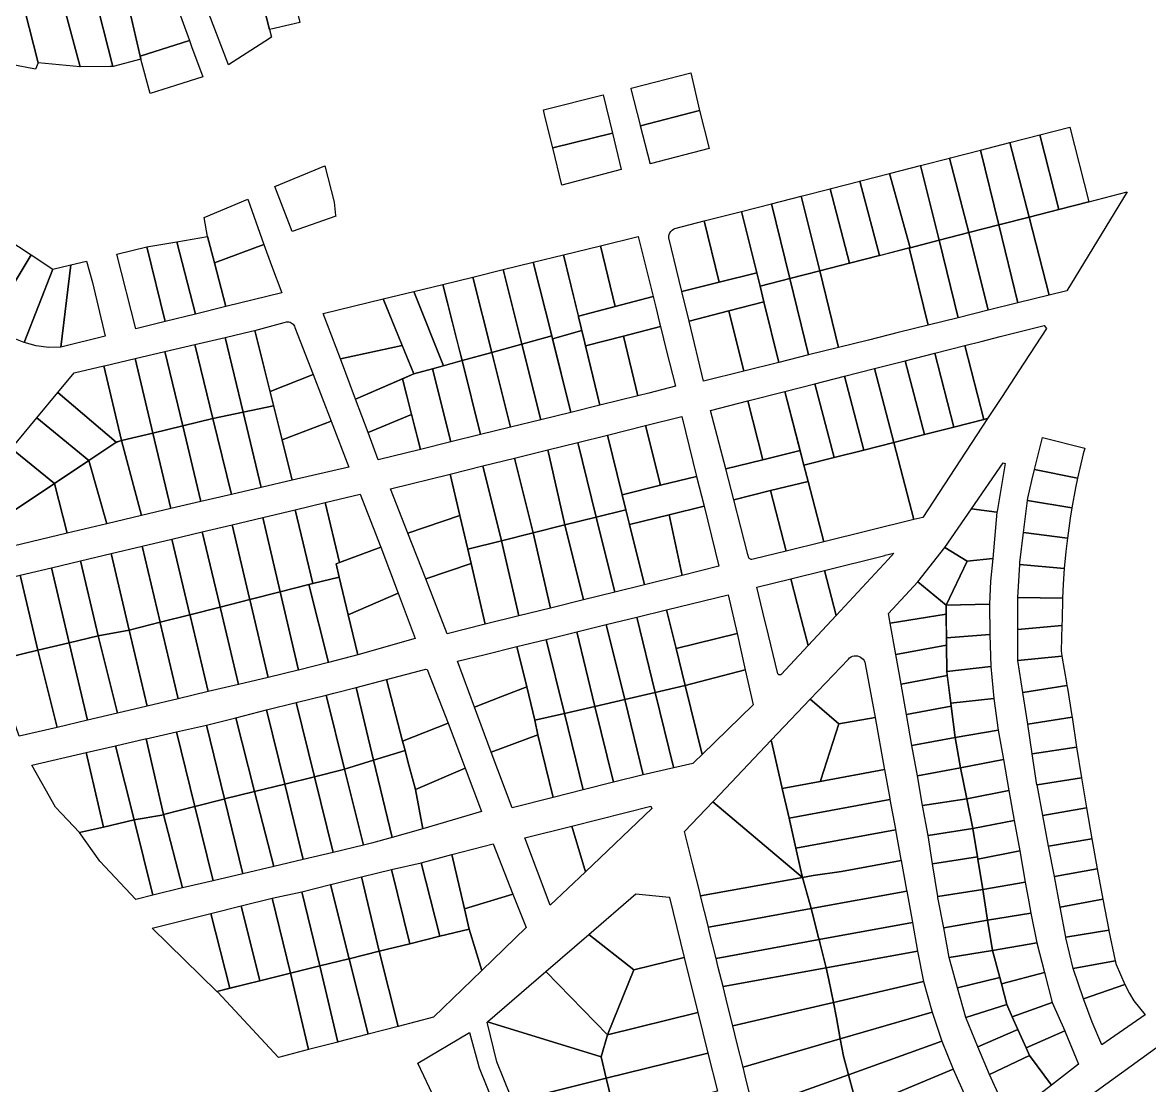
# Model space of a CAD drawing. Header units: millimetres. Extents: x 522658 to 553925, y 7796479 to 7820139.
# Drawn here: x 543604.8 to 544043.5, y 7802383.5 to 7802797.6 of the extents above; entities that cross this region are included whole.
import ezdxf

# ---------------------------------------------------------------- set-up
doc = ezdxf.new("R2010")
doc.units = ezdxf.units.MM
doc.layers.add('ZONA RESIDENCIAL 2 (ZR_2)', color=2, linetype='Continuous')

msp = doc.modelspace()

# ---------------------------------------------------------------- linework, layer by layer
at = {"layer": 'ZONA RESIDENCIAL 2 (ZR_2)'}
for points in [[(543712.73, 7802797.69), (543703.3, 7802795.47), (543702.74, 7802795.34), (543702.16, 7802795.21), (543700.99, 7802794.93), (543697.33, 7802809.23), (543693.42, 7802824.52), (543694.52, 7802824.8), (543705.34, 7802827.51), (543712.73, 7802797.69)], [(543669.81, 7802790.55), (543650.57, 7802784.46), (543644.16, 7802812.14), (543660.31, 7802816.66), (543669.81, 7802790.55)], [(543650.84, 7802783.29), (543640.01, 7802780.54), (543639.91, 7802780.54), (543632.52, 7802809.74), (543632.59, 7802809.76), (543644.16, 7802812.14), (543650.84, 7802783.29)], [(543638.92, 7802780.52), (543627.23, 7802780.3), (543620.17, 7802806.57), (543632.52, 7802809.74), (543639.91, 7802780.54), (543638.92, 7802780.52)], [(543700.99, 7802794.93), (543701.76, 7802791.9), (543699.15, 7802790.23), (543685, 7802781.16), (543677.25, 7802801.12), (543697.33, 7802809.23), (543700.99, 7802794.93)], [(543609.87, 7802779.5), (543600.32, 7802781.23), (543585.66, 7802785.65), (543582.09, 7802796.96), (543594.75, 7802800.03), (543605.51, 7802802.8), (543610.85, 7802781.92), (543609.87, 7802779.5)], [(543627.23, 7802780.3), (543610.85, 7802781.92), (543605.51, 7802802.8), (543619.88, 7802806.49), (543620.17, 7802806.57), (543627.23, 7802780.3)], [(543674.94, 7802776.45), (543664.38, 7802773.1), (543654.46, 7802769.96), (543650.84, 7802783.29), (543650.57, 7802784.46), (543669.81, 7802790.55), (543670.62, 7802788.32), (543674.94, 7802776.45)], [(543841.71, 7802772.1), (543864.93, 7802778.06), (543868.34, 7802763.32), (543845.43, 7802757.34), (543845.36, 7802757.62), (543841.8, 7802771.76), (543841.71, 7802772.1)], [(543807.55, 7802763.62), (543830.87, 7802769.39), (543834.45, 7802754.55), (543811.19, 7802748.8), (543808.15, 7802761.18), (543807.55, 7802763.62)], [(543872.15, 7802748.58), (543849.16, 7802742.56), (543849.1, 7802742.78), (543845.43, 7802757.34), (543868.34, 7802763.32), (543872.15, 7802748.58)], [(543837.87, 7802740.36), (543814.77, 7802734.2), (543811.19, 7802748.8), (543834.45, 7802754.55), (543837.87, 7802740.36)], [(544019.92, 7802727.76), (544008.3, 7802724.78), (544000.86, 7802753.81), (544012.49, 7802756.79), (544019.92, 7802727.76)], [(543984.87, 7802718.76), (543977.71, 7802747.88), (543989.24, 7802750.83), (543996.68, 7802721.79), (543984.87, 7802718.76)], [(544008.3, 7802724.78), (543996.68, 7802721.79), (543989.24, 7802750.83), (544000.86, 7802753.81), (544008.3, 7802724.78)], [(543973.25, 7802715.77), (543965.69, 7802744.8), (543966.09, 7802744.9), (543977.71, 7802747.88), (543984.87, 7802718.76), (543973.25, 7802715.77)], [(543726.73, 7802722.18), (543709.75, 7802716.15), (543703.04, 7802733.68), (543722.45, 7802741.75), (543726.13, 7802727.62), (543726.66, 7802722.46), (543726.73, 7802722.18)], [(543950.44, 7802709.9), (543942.36, 7802738.82), (543942.84, 7802738.94), (543954.46, 7802741.92), (543961.63, 7802712.78), (543950.44, 7802709.9)], [(543973.25, 7802715.77), (543961.63, 7802712.78), (543954.46, 7802741.92), (543965.69, 7802744.8), (543973.25, 7802715.77)], [(543938.39, 7802706.81), (543930.84, 7802735.87), (543931.22, 7802735.97), (543942.36, 7802738.82), (543950.44, 7802709.9), (543950.01, 7802709.79), (543938.78, 7802706.91), (543938.39, 7802706.81)], [(543926.77, 7802703.82), (543915.15, 7802700.83), (543907.97, 7802730.02), (543919.17, 7802732.88), (543926.77, 7802703.82)], [(543938.39, 7802706.81), (543926.77, 7802703.82), (543919.17, 7802732.88), (543919.6, 7802732.99), (543930.84, 7802735.87), (543938.39, 7802706.81)], [(543698.78, 7802711.14), (543679.5, 7802704.01), (543676.85, 7802714.28), (543675.48, 7802721.69), (543692.52, 7802728.82), (543698.78, 7802711.14)], [(543915.15, 7802700.83), (543903.53, 7802697.84), (543896.35, 7802727.04), (543907.97, 7802730.02), (543915.15, 7802700.83)], [(544011.38, 7802693.15), (544004.45, 7802691.43), (543996.68, 7802721.79), (544008.3, 7802724.78), (544019.92, 7802727.76), (544034.89, 7802731.61), (544011.38, 7802693.15)], [(543890.63, 7802700.06), (543876, 7802696.46), (543870.19, 7802720.34), (543884.73, 7802724.06), (543890.63, 7802700.06)], [(543903.53, 7802697.84), (543891.91, 7802694.85), (543890.63, 7802700.06), (543884.73, 7802724.06), (543896.35, 7802727.04), (543903.53, 7802697.84)], [(543856.35, 7802713.77), (543856.42, 7802714.42), (543856.59, 7802715.05), (543856.86, 7802715.65), (543857.22, 7802716.19), (543857.66, 7802716.68), (543858.17, 7802717.09), (543858.74, 7802717.41), (543870.19, 7802720.34), (543876, 7802696.46), (543861.43, 7802692.88), (543856.35, 7802713.77)], [(543992.33, 7802688.42), (543984.87, 7802718.76), (543996.68, 7802721.79), (544004.45, 7802691.43), (543992.33, 7802688.42)], [(543980.69, 7802685.52), (543969.05, 7802682.62), (543961.63, 7802712.78), (543973.25, 7802715.77), (543980.69, 7802685.52)], [(543992.33, 7802688.42), (543980.69, 7802685.52), (543973.25, 7802715.77), (543984.87, 7802718.76), (543992.33, 7802688.42)], [(543581.48, 7802687.12), (543598.21, 7802713.6), (543608.09, 7802707.1), (543592.1, 7802680.48), (543581.48, 7802687.12)], [(543648.83, 7802678.33), (543641.43, 7802707.43), (543653.12, 7802710.23), (543660.29, 7802681.14), (543648.83, 7802678.33)], [(543660.29, 7802681.14), (543653.12, 7802710.23), (543664.8, 7802712.22), (543672.07, 7802684.03), (543660.29, 7802681.14)], [(543672.07, 7802684.03), (543664.8, 7802712.22), (543676.85, 7802714.28), (543679.5, 7802704.01), (543683.91, 7802686.93), (543672.07, 7802684.03)], [(543679.5, 7802704.01), (543698.78, 7802711.14), (543701.69, 7802702.93), (543705.68, 7802692.26), (543683.91, 7802686.93), (543679.5, 7802704.01)], [(543835.57, 7802686.99), (543821.2, 7802683.23), (543815.45, 7802707.11), (543829.76, 7802710.61), (543835.57, 7802686.99)], [(543835.57, 7802686.99), (543829.76, 7802710.61), (543844.47, 7802714.2), (543850.27, 7802690.84), (543835.57, 7802686.99)], [(543969.05, 7802682.62), (543957.41, 7802679.72), (543950.01, 7802709.79), (543950.44, 7802709.9), (543961.63, 7802712.78), (543969.05, 7802682.62)], [(543616.6, 7802701.5), (543605.45, 7802672.92), (543601.52, 7802674.59), (543592.1, 7802680.48), (543608.09, 7802707.1), (543616.6, 7802701.5)], [(543822.54, 7802677.66), (543811.1, 7802674.44), (543810.82, 7802675.54), (543803.63, 7802704.22), (543815.45, 7802707.11), (543822.29, 7802678.7), (543822.54, 7802677.66)], [(543934.12, 7802673.93), (543922.48, 7802671.04), (543915.15, 7802700.83), (543926.77, 7802703.82), (543938.39, 7802706.81), (543950.01, 7802709.79), (543957.41, 7802679.72), (543945.76, 7802676.83), (543934.12, 7802673.93)], [(543605.45, 7802672.92), (543616.6, 7802701.5), (543623.63, 7802703.18), (543619.62, 7802671.18), (543614.83, 7802671.08), (543610.07, 7802671.66), (543605.45, 7802672.92)], [(543636.9, 7802675.41), (543619.62, 7802671.18), (543623.63, 7802703.18), (543629.66, 7802704.62), (543631.96, 7802696.32), (543636.9, 7802675.41)], [(543799.19, 7802672.34), (543787.47, 7802669.11), (543780.11, 7802698.47), (543791.91, 7802701.35), (543799.19, 7802672.34)], [(543799.19, 7802672.34), (543791.91, 7802701.35), (543803.63, 7802704.22), (543810.82, 7802675.54), (543799.19, 7802672.34)], [(543775.89, 7802665.92), (543768.45, 7802695.62), (543780.11, 7802698.47), (543787.47, 7802669.11), (543775.89, 7802665.92)], [(543861.43, 7802692.88), (543876, 7802696.46), (543890.63, 7802700.06), (543891.91, 7802694.85), (543893.41, 7802688.75), (543879.79, 7802685.25), (543864.27, 7802681.25), (543861.43, 7802692.88)], [(543903.53, 7802697.84), (543910.83, 7802668.14), (543899.19, 7802665.24), (543893.41, 7802688.75), (543891.91, 7802694.85), (543903.53, 7802697.84)], [(543922.48, 7802671.04), (543910.83, 7802668.14), (543903.53, 7802697.84), (543915.15, 7802700.83), (543922.48, 7802671.04)], [(543768.62, 7802663.92), (543764.38, 7802662.75), (543757.15, 7802660.75), (543745.24, 7802689.94), (543757.16, 7802692.86), (543768.62, 7802663.92)], [(543768.62, 7802663.92), (543757.16, 7802692.86), (543768.45, 7802695.62), (543774.55, 7802671.26), (543775.89, 7802665.92), (543768.62, 7802663.92)], [(543752.64, 7802671.81), (543728.52, 7802666.55), (543721.86, 7802684.23), (543745.24, 7802689.94), (543752.64, 7802671.81)], [(543822.29, 7802678.7), (543821.29, 7802682.85), (543821.2, 7802683.23), (543850.27, 7802690.84), (543851.3, 7802686.69), (543852.82, 7802680.57), (543853.14, 7802679.26), (543838.79, 7802675.5), (543823.99, 7802671.63), (543823.71, 7802672.8), (543822.29, 7802678.7)], [(543899.19, 7802665.24), (543885.55, 7802661.85), (543879.79, 7802685.25), (543893.41, 7802688.75), (543899.19, 7802665.24)], [(543885.55, 7802661.85), (543869.92, 7802657.96), (543864.27, 7802681.25), (543879.79, 7802685.25), (543885.55, 7802661.85)], [(543717.92, 7802660.49), (543701.13, 7802653.87), (543695.2, 7802677.66), (543706.62, 7802680.76), (543707.58, 7802681.02), (543708.05, 7802681.03), (543708.52, 7802680.97), (543708.98, 7802680.84), (543709.41, 7802680.64), (543709.8, 7802680.38), (543710.15, 7802680.06), (543710.44, 7802679.69), (543710.68, 7802679.28), (543710.85, 7802678.83), (543717.92, 7802660.49)], [(543980.51, 7802643.36), (543979.09, 7802643), (543971.64, 7802671.77), (543978.06, 7802673.41), (543985.48, 7802675.3), (544002.49, 7802679.64), (544003.46, 7802678.38), (543992.65, 7802661.89), (543986.16, 7802651.98), (543980.51, 7802643.36)], [(543702.53, 7802648.26), (543690.62, 7802645.82), (543683.63, 7802674.9), (543693.95, 7802677.32), (543695.2, 7802677.66), (543702.53, 7802648.26)], [(543806.57, 7802642.88), (543799.19, 7802672.34), (543810.82, 7802675.54), (543818.29, 7802645.76), (543806.57, 7802642.88)], [(543811.1, 7802674.44), (543822.54, 7802677.66), (543829.54, 7802648.53), (543818.29, 7802645.76), (543811.1, 7802674.44)], [(543844.37, 7802652.18), (543829.54, 7802648.53), (543823.99, 7802671.63), (543838.79, 7802675.5), (543844.37, 7802652.18)], [(543844.37, 7802652.18), (543838.79, 7802675.5), (543853.14, 7802679.26), (543855.55, 7802669.56), (543859.03, 7802655.94), (543848.63, 7802653.23), (543844.37, 7802652.18)], [(543678.88, 7802643.38), (543667.14, 7802640.46), (543660.2, 7802669.42), (543671.86, 7802672.15), (543678.88, 7802643.38)], [(543690.62, 7802645.82), (543678.88, 7802643.38), (543671.86, 7802672.15), (543683.63, 7802674.9), (543690.62, 7802645.82)], [(543728.52, 7802666.55), (543752.64, 7802671.81), (543757.15, 7802660.75), (543734.42, 7802650.88), (543728.52, 7802666.55)], [(543806.57, 7802642.88), (543794.77, 7802639.98), (543787.47, 7802669.11), (543799.19, 7802672.34), (543806.57, 7802642.88)], [(543979.09, 7802643), (543967.41, 7802640.02), (543959.96, 7802668.79), (543971.64, 7802671.77), (543979.09, 7802643)], [(543655.51, 7802637.7), (543643.28, 7802634.8), (543636.41, 7802663.85), (543636.7, 7802663.92), (543648.6, 7802666.71), (543655.51, 7802637.7)], [(543655.51, 7802637.7), (543648.6, 7802666.71), (543660.2, 7802669.42), (543667.14, 7802640.46), (543655.51, 7802637.7)], [(543794.77, 7802639.98), (543783.11, 7802637.11), (543775.89, 7802665.92), (543787.47, 7802669.11), (543794.77, 7802639.98)], [(543967.41, 7802640.02), (543955.9, 7802637.09), (543948.45, 7802665.86), (543959.96, 7802668.79), (543967.41, 7802640.02)], [(543643.28, 7802634.8), (543641.18, 7802634.1), (543618.52, 7802653.46), (543624.89, 7802661.15), (543636.41, 7802663.85), (543643.28, 7802634.8)], [(543771.52, 7802634.26), (543759.66, 7802631.34), (543752.77, 7802658.85), (543757.14, 7802660.75), (543764.38, 7802662.75), (543771.52, 7802634.26)], [(543764.38, 7802662.75), (543775.89, 7802665.92), (543783.11, 7802637.11), (543771.52, 7802634.26), (543764.38, 7802662.75)], [(543932.3, 7802631.08), (543924.85, 7802659.85), (543936.52, 7802662.82), (543943.97, 7802634.05), (543932.3, 7802631.08)], [(543955.9, 7802637.09), (543943.97, 7802634.05), (543936.52, 7802662.82), (543948.45, 7802665.86), (543955.9, 7802637.09)], [(543701.13, 7802653.87), (543717.92, 7802660.49), (543724.94, 7802642.28), (543705.83, 7802635.01), (543701.13, 7802653.87)], [(543756.26, 7802644.92), (543739.31, 7802637.9), (543734.42, 7802650.88), (543752.77, 7802658.85), (543756.26, 7802644.92)], [(543932.3, 7802631.08), (543920.74, 7802628.13), (543913.29, 7802656.9), (543924.85, 7802659.85), (543932.3, 7802631.08)], [(543641.18, 7802634.1), (543641.1, 7802634.07), (543630.58, 7802627.02), (543610.33, 7802643.58), (543618.52, 7802653.46), (543641.18, 7802634.1)], [(543893.05, 7802627.28), (543887.11, 7802650.23), (543901.55, 7802653.91), (543907.52, 7802630.86), (543893.05, 7802627.28)], [(543920.74, 7802628.13), (543909, 7802625.14), (543901.55, 7802653.91), (543913.29, 7802656.9), (543920.74, 7802628.13)], [(543893.05, 7802627.28), (543878.56, 7802623.7), (543872.65, 7802646.54), (543887.11, 7802650.23), (543893.05, 7802627.28)], [(543678.88, 7802643.38), (543690.62, 7802645.82), (543697.67, 7802616.5), (543686.1, 7802613.82), (543678.88, 7802643.38)], [(543690.62, 7802645.82), (543702.53, 7802648.26), (543709.75, 7802619.29), (543697.67, 7802616.5), (543690.62, 7802645.82)], [(543739.31, 7802637.9), (543756.26, 7802644.92), (543759.66, 7802631.34), (543743.3, 7802627.31), (543739.31, 7802637.9)], [(543630.58, 7802627.02), (543617.17, 7802618.03), (543600.46, 7802631.66), (543610.33, 7802643.58), (543630.58, 7802627.02)], [(543662.51, 7802608.28), (543655.51, 7802637.7), (543667.14, 7802640.46), (543674.19, 7802611.07), (543662.51, 7802608.28)], [(543667.14, 7802640.46), (543678.88, 7802643.38), (543686.1, 7802613.82), (543674.19, 7802611.07), (543667.14, 7802640.46)], [(543705.83, 7802635.01), (543724.94, 7802642.28), (543731.83, 7802624.39), (543709.75, 7802619.29), (543705.83, 7802635.01)], [(543853.14, 7802617.33), (543838.28, 7802613.64), (543832.5, 7802636.93), (543847.36, 7802640.62), (543853.14, 7802617.33)], [(543853.14, 7802617.33), (543847.36, 7802640.62), (543861.48, 7802644.12), (543867.24, 7802620.83), (543853.14, 7802617.33)], [(543943.97, 7802634.05), (543955.9, 7802637.09), (543967.41, 7802640.02), (543979.09, 7802643), (543980.51, 7802643.36), (543955.27, 7802604.85), (543951.76, 7802603.98), (543943.97, 7802634.05)], [(543662.51, 7802608.28), (543651.15, 7802605.57), (543643.28, 7802634.8), (543655.51, 7802637.7), (543662.51, 7802608.28)], [(543828.15, 7802604.91), (543820.92, 7802634.06), (543832.5, 7802636.93), (543838.28, 7802613.64), (543839.73, 7802607.78), (543828.15, 7802604.91)], [(544018.37, 7802631.76), (544017.79, 7802629.54), (544015.57, 7802620.14), (543998.77, 7802623.47), (544001.95, 7802635.92), (544018.37, 7802631.76)], [(543617.17, 7802618.03), (543598.46, 7802605.49), (543586.71, 7802615.07), (543600.46, 7802631.66), (543617.17, 7802618.03)], [(543651.15, 7802605.57), (543637.64, 7802602.35), (543630.58, 7802627.02), (543641.1, 7802634.07), (543643.28, 7802634.8), (543651.15, 7802605.57)], [(543815.97, 7802601.89), (543803.58, 7802598.81), (543796.35, 7802627.96), (543809.25, 7802631.16), (543815.97, 7802601.89)], [(543815.97, 7802601.89), (543809.25, 7802631.16), (543820.92, 7802634.06), (543828.15, 7802604.91), (543815.97, 7802601.89)], [(543909, 7802625.14), (543920.74, 7802628.13), (543932.3, 7802631.08), (543943.97, 7802634.05), (543951.76, 7802603.98), (543916.72, 7802595.32), (543910.62, 7802618.88), (543909, 7802625.14)], [(543637.64, 7802602.35), (543622.19, 7802598.67), (543617.17, 7802618.03), (543630.58, 7802627.02), (543637.64, 7802602.35)], [(543803.58, 7802598.81), (543791.23, 7802595.74), (543784, 7802624.89), (543796.35, 7802627.96), (543803.58, 7802598.81)], [(543910.62, 7802618.88), (543896.02, 7802615.27), (543881.66, 7802611.72), (543878.56, 7802623.7), (543893.05, 7802627.28), (543907.52, 7802630.86), (543909, 7802625.14), (543910.62, 7802618.88)], [(543791.23, 7802595.74), (543778.2, 7802592.51), (543775.08, 7802605.64), (543771.25, 7802621.73), (543784, 7802624.89), (543791.23, 7802595.74)], [(543984.17, 7802606.9), (543974.31, 7802608.19), (543986.65, 7802626.03), (543987.36, 7802625.83), (543984.19, 7802607.08), (543984.17, 7802606.9)], [(544015.57, 7802620.14), (544014.77, 7802616.29), (544013.32, 7802608.51), (543996.05, 7802611.47), (543996.15, 7802612.34), (543997.75, 7802619.25), (543998.77, 7802623.47), (544015.57, 7802620.14)], [(543622.19, 7802598.67), (543601.12, 7802593.64), (543598.46, 7802605.49), (543617.17, 7802618.03), (543622.19, 7802598.67)], [(543775.08, 7802605.64), (543754.74, 7802598.73), (543747.98, 7802615.96), (543771.25, 7802621.73), (543775.08, 7802605.64)], [(543870.11, 7802609.21), (543856.49, 7802605.83), (543841.16, 7802602.02), (543839.73, 7802607.78), (543838.28, 7802613.64), (543853.14, 7802617.33), (543867.24, 7802620.83), (543870.11, 7802609.21)], [(543902.12, 7802591.71), (543896.02, 7802615.27), (543910.62, 7802618.88), (543916.72, 7802595.32), (543902.12, 7802591.71)], [(543722.63, 7802610.62), (543736.22, 7802613.84), (543744.23, 7802593.18), (543728.17, 7802587.25), (543722.63, 7802610.62)], [(543902.12, 7802591.71), (543889.83, 7802588.67), (543888.76, 7802588.4), (543888.47, 7802588.45), (543888.2, 7802588.55), (543887.95, 7802588.69), (543887.72, 7802588.87), (543887.53, 7802589.09), (543887.2, 7802590.34), (543881.66, 7802611.72), (543896.02, 7802615.27), (543902.12, 7802591.71)], [(543728.17, 7802587.25), (543726.86, 7802586.76), (543728.11, 7802581.5), (543717.8, 7802579.06), (543710.98, 7802607.84), (543722.63, 7802610.62), (543728.17, 7802587.25)], [(543861.57, 7802582.22), (543856.49, 7802605.83), (543870.11, 7802609.21), (543875.9, 7802585.78), (543861.57, 7802582.22)], [(544013.32, 7802608.51), (544012.68, 7802604.53), (544011.59, 7802596.79), (543994.55, 7802599.01), (543996.05, 7802611.47), (544013.32, 7802608.51)], [(543705.1, 7802575.87), (543693.27, 7802572.87), (543693.18, 7802573.23), (543686.37, 7802601.97), (543698.29, 7802604.81), (543705.1, 7802575.87)], [(543705.1, 7802575.87), (543698.29, 7802604.81), (543710.98, 7802607.84), (543717.8, 7802579.06), (543716.19, 7802578.68), (543705.1, 7802575.87)], [(543779.49, 7802586.88), (543761.75, 7802580.86), (543754.74, 7802598.73), (543775.08, 7802605.64), (543778.2, 7802592.51), (543779.49, 7802586.88)], [(543823.21, 7802572.71), (543815.97, 7802601.89), (543828.15, 7802604.91), (543835.39, 7802575.73), (543823.21, 7802572.71)], [(543846.97, 7802578.6), (543835.39, 7802575.73), (543828.15, 7802604.91), (543839.73, 7802607.78), (543841.16, 7802602.02), (543846.97, 7802578.6)], [(543861.57, 7802582.22), (543846.97, 7802578.6), (543841.16, 7802602.02), (543856.49, 7802605.83), (543861.57, 7802582.22)], [(543984.17, 7802606.9), (543982.56, 7802588.88), (543972.58, 7802587.77), (543963.91, 7802593.17), (543974.31, 7802608.19), (543984.17, 7802606.9)], [(543693.27, 7802572.87), (543681.66, 7802569.92), (543681.53, 7802570.47), (543674.72, 7802599.19), (543686.37, 7802601.97), (543693.18, 7802573.23), (543693.27, 7802572.87)], [(543823.21, 7802572.71), (543810.32, 7802569.51), (543803.58, 7802598.81), (543815.97, 7802601.89), (543823.21, 7802572.71)], [(543669.89, 7802566.94), (543658.3, 7802564), (543651.29, 7802593.6), (543662.91, 7802596.37), (543669.89, 7802566.94)], [(543681.66, 7802569.92), (543669.89, 7802566.94), (543662.91, 7802596.37), (543674.72, 7802599.19), (543681.53, 7802570.47), (543681.66, 7802569.92)], [(543810.32, 7802569.51), (543797.97, 7802566.45), (543791.23, 7802595.74), (543803.58, 7802598.81), (543810.32, 7802569.51)], [(544011.59, 7802596.79), (544010.99, 7802591.51), (544010.39, 7802584.98), (543993.09, 7802586.52), (543993.14, 7802587.28), (543994.55, 7802599.01), (544011.59, 7802596.79)], [(543658.3, 7802564), (543646.32, 7802560.96), (543639.28, 7802590.73), (543651.29, 7802593.6), (543658.3, 7802564)], [(543728.11, 7802581.5), (543726.86, 7802586.76), (543728.17, 7802587.25), (543744.23, 7802593.18), (543751.01, 7802575.29), (543731.57, 7802566.9), (543728.11, 7802581.5)], [(543797.97, 7802566.45), (543784.94, 7802563.22), (543779.49, 7802586.88), (543778.2, 7802592.51), (543791.23, 7802595.74), (543797.97, 7802566.45)], [(543964.33, 7802570.63), (543953.37, 7802579.69), (543963.91, 7802593.17), (543972.58, 7802587.77), (543964.33, 7802570.63)], [(543634.21, 7802558.64), (543622.97, 7802555.97), (543616.05, 7802585.19), (543627.29, 7802587.87), (543634.21, 7802558.64)], [(543634.21, 7802558.64), (543627.29, 7802587.87), (543639.28, 7802590.73), (543646.31, 7802560.96), (543634.27, 7802558.65), (543634.21, 7802558.64)], [(543921.54, 7802566.68), (543917.05, 7802584.21), (543940.51, 7802590.05), (543940.67, 7802590.09), (543944.06, 7802590.93), (543941.79, 7802588.49), (543921.54, 7802566.68)], [(543981.3, 7802571.09), (543964.33, 7802570.63), (543972.58, 7802587.77), (543982.56, 7802588.88), (543981.71, 7802580), (543981.3, 7802571.09)], [(543610.74, 7802553.07), (543603.83, 7802582.27), (543616.05, 7802585.19), (543622.97, 7802555.97), (543610.74, 7802553.07)], [(543761.75, 7802580.86), (543779.49, 7802586.88), (543784.94, 7802563.22), (543770.11, 7802559.54), (543761.75, 7802580.86)], [(543921.54, 7802566.68), (543910.61, 7802554.91), (543908.72, 7802562.28), (543906.43, 7802571.23), (543903.94, 7802580.94), (543917.05, 7802584.21), (543921.54, 7802566.68)], [(544010.39, 7802584.98), (544009.95, 7802578.88), (544009.68, 7802573.33), (543992.31, 7802573.68), (543993.09, 7802586.52), (544010.39, 7802584.98)], [(543599.04, 7802550.3), (543592.14, 7802579.48), (543603.83, 7802582.27), (543610.74, 7802553.07), (543599.04, 7802550.3)], [(543712.28, 7802545.33), (543705.1, 7802575.87), (543716.19, 7802578.68), (543723.85, 7802548.3), (543712.28, 7802545.33)], [(543735.27, 7802551.31), (543723.85, 7802548.3), (543716.19, 7802578.68), (543717.8, 7802579.06), (543728.11, 7802581.5), (543731.57, 7802566.9), (543735.27, 7802551.31)], [(543895.22, 7802558.92), (543893.06, 7802567.91), (543890.71, 7802577.65), (543903.94, 7802580.94), (543906.43, 7802571.23), (543908.72, 7802562.28), (543910.61, 7802554.91), (543900.12, 7802543.61), (543899.98, 7802543.53), (543899.83, 7802543.48), (543899.67, 7802543.45), (543899.51, 7802543.45), (543899.35, 7802543.48), (543899.2, 7802543.53), (543899.07, 7802543.61), (543898.94, 7802543.72), (543898.84, 7802543.84), (543895.22, 7802558.92)], [(543964.33, 7802570.63), (543964.36, 7802567.18), (543942.58, 7802563.59), (543941.9, 7802567.39), (543953.37, 7802579.69), (543964.33, 7802570.63)], [(543712.28, 7802545.33), (543712.13, 7802545.29), (543700.46, 7802542.53), (543693.27, 7802572.87), (543705.1, 7802575.87), (543712.28, 7802545.33)], [(543757.67, 7802557.7), (543735.27, 7802551.31), (543731.57, 7802566.9), (543751.01, 7802575.29), (543757.67, 7802557.7)], [(543882.96, 7802559.59), (543859.23, 7802553.77), (543855.54, 7802568.82), (543879.54, 7802574.71), (543882.96, 7802559.59)], [(543669.89, 7802566.94), (543681.66, 7802569.92), (543681.79, 7802569.37), (543688.81, 7802539.77), (543676.99, 7802536.97), (543669.98, 7802566.57), (543669.89, 7802566.94)], [(543681.66, 7802569.92), (543693.27, 7802572.87), (543700.46, 7802542.53), (543688.81, 7802539.77), (543681.79, 7802569.37), (543681.66, 7802569.92)], [(543981.44, 7802559.28), (543964.46, 7802557.86), (543964.36, 7802567.18), (543964.33, 7802570.63), (543981.3, 7802571.09), (543981.44, 7802559.28)], [(544009.68, 7802573.33), (544009.68, 7802573.21), (544009.54, 7802565.08), (544009.43, 7802562.69), (543992.33, 7802561.15), (543992.3, 7802573.56), (543992.31, 7802573.68), (544009.68, 7802573.33)], [(543658.3, 7802564), (543669.89, 7802566.94), (543669.98, 7802566.57), (543676.99, 7802536.97), (543665.35, 7802534.21), (543658.34, 7802563.81), (543658.3, 7802564)], [(543851.14, 7802536.6), (543839.23, 7802533.85), (543832.06, 7802563.06), (543843.93, 7802565.97), (543851.14, 7802536.6)], [(543862.78, 7802539.3), (543851.14, 7802536.6), (543843.93, 7802565.97), (543855.54, 7802568.82), (543859.23, 7802553.77), (543862.78, 7802539.3)], [(543964.49, 7802555.02), (543944.76, 7802551.39), (543942.58, 7802563.59), (543964.36, 7802567.18), (543964.49, 7802555.02)], [(543653.34, 7802531.36), (543641.71, 7802528.61), (543634.21, 7802558.64), (543634.27, 7802558.65), (543646.32, 7802560.96), (543653.34, 7802531.36)], [(543646.32, 7802560.96), (543658.3, 7802564), (543658.34, 7802563.81), (543665.35, 7802534.21), (543653.34, 7802531.36), (543646.32, 7802560.96)], [(543839.23, 7802533.85), (543827.66, 7802531.17), (543820.53, 7802560.23), (543832.06, 7802563.06), (543839.23, 7802533.85)], [(544009.43, 7802562.69), (544009.13, 7802552.8), (544009.48, 7802550.78), (543992.36, 7802549.06), (543992.33, 7802561.15), (544009.43, 7802562.69)], [(543634.21, 7802558.64), (543641.71, 7802528.61), (543630.1, 7802525.86), (543622.97, 7802555.97), (543634.21, 7802558.64)], [(543815.73, 7802528.47), (543804.27, 7802525.87), (543801.08, 7802538.87), (543797.24, 7802554.52), (543808.64, 7802557.32), (543815.73, 7802528.47)], [(543827.66, 7802531.17), (543815.73, 7802528.47), (543808.64, 7802557.32), (543820.53, 7802560.23), (543827.66, 7802531.17)], [(543859.23, 7802553.77), (543882.96, 7802559.59), (543886.14, 7802545.5), (543862.78, 7802539.3), (543859.23, 7802553.77)], [(543964.46, 7802557.86), (543981.44, 7802559.28), (543981.45, 7802559.12), (543981.45, 7802559.03), (543981.84, 7802546.72), (543964.59, 7802544.85), (543964.49, 7802555.02), (543964.46, 7802557.61), (543964.46, 7802557.86)], [(543618.24, 7802523.05), (543603.48, 7802519.55), (543593.43, 7802548.21), (543593.83, 7802549.07), (543599.04, 7802550.3), (543610.74, 7802553.07), (543618.24, 7802523.05)], [(543618.24, 7802523.05), (543610.74, 7802553.07), (543622.97, 7802555.97), (543630.1, 7802525.86), (543618.24, 7802523.05)], [(543790.99, 7802534.93), (543780.78, 7802530.94), (543774.12, 7802548.85), (543784.84, 7802551.48), (543797.24, 7802554.52), (543801.08, 7802538.87), (543790.99, 7802534.93)], [(543964.81, 7802543.19), (543946.81, 7802539.88), (543944.76, 7802551.39), (543964.49, 7802555.02), (543964.59, 7802544.85), (543964.81, 7802543.19)], [(543936.69, 7802526.94), (543922.54, 7802524.36), (543912.17, 7802533.41), (543911.48, 7802534.01), (543926.33, 7802549.65), (543926.8, 7802550.1), (543927.34, 7802550.46), (543927.93, 7802550.73), (543928.56, 7802550.89), (543929.21, 7802550.94), (543929.85, 7802550.88), (543930.48, 7802550.71), (543931.07, 7802550.43), (543931.6, 7802550.06), (543932.06, 7802549.6), (543932.43, 7802549.06), (543932.71, 7802548.48), (543932.88, 7802547.85), (543936.69, 7802526.94)], [(544011.43, 7802539.41), (543994.26, 7802536.63), (543992.36, 7802549.06), (544009.48, 7802550.78), (544011.26, 7802540.43), (544011.43, 7802539.41)], [(543770.48, 7802524.66), (543752.73, 7802517.69), (543746.44, 7802541.68), (543761.75, 7802545.66), (543762.27, 7802545.58), (543770.48, 7802524.66)], [(543862.78, 7802539.3), (543886.14, 7802545.5), (543889.24, 7802531.78), (543869.36, 7802512.5), (543862.78, 7802539.3)], [(543982.93, 7802534.23), (543966.2, 7802532.42), (543964.59, 7802544.85), (543981.84, 7802546.72), (543982.93, 7802534.23)], [(543752.73, 7802517.69), (543753.69, 7802514.01), (543741.47, 7802510.24), (543734.67, 7802538.62), (543746.44, 7802541.68), (543752.73, 7802517.69)], [(543851.14, 7802536.6), (543862.78, 7802539.3), (543869.36, 7802512.5), (543866.46, 7802509.68), (543865.7, 7802508.94), (543858.38, 7802507.28), (543858.26, 7802507.6), (543851.14, 7802536.6)], [(543966.35, 7802531.29), (543948.91, 7802528.08), (543946.81, 7802539.88), (543964.81, 7802543.19), (543966.2, 7802532.42), (543966.35, 7802531.29)], [(544013.4, 7802527.04), (543996.15, 7802524.28), (543994.26, 7802536.63), (544011.43, 7802539.41), (544011.62, 7802538.31), (544013.31, 7802527.59), (544013.4, 7802527.04)], [(543718.45, 7802503.82), (543711.36, 7802532.73), (543722.98, 7802535.61), (543730.14, 7802506.75), (543729.27, 7802506.48), (543718.45, 7802503.82)], [(543730.14, 7802506.75), (543722.98, 7802535.61), (543726.03, 7802536.37), (543734.67, 7802538.62), (543741.47, 7802510.24), (543730.14, 7802506.75)], [(543804.27, 7802525.87), (543805.46, 7802520.1), (543787.29, 7802513.43), (543780.78, 7802530.94), (543790.99, 7802534.93), (543801.08, 7802538.87), (543804.27, 7802525.87)], [(543839.23, 7802533.85), (543851.14, 7802536.6), (543858.26, 7802507.6), (543858.38, 7802507.28), (543846.41, 7802504.6), (543839.23, 7802533.85)], [(543706.85, 7802500.96), (543699.8, 7802529.86), (543711.36, 7802532.73), (543718.45, 7802503.82), (543706.85, 7802500.96)], [(543815.73, 7802528.47), (543827.66, 7802531.17), (543834.9, 7802501.69), (543823.04, 7802498.69), (543815.73, 7802528.47)], [(543827.66, 7802531.17), (543839.23, 7802533.85), (543846.41, 7802504.6), (543834.9, 7802501.69), (543827.66, 7802531.17)], [(543915.34, 7802501.96), (543900.59, 7802499.19), (543900.43, 7802499.89), (543896.82, 7802515.8), (543896.31, 7802518.04), (543911.48, 7802534.01), (543912.17, 7802533.41), (543922.54, 7802524.36), (543915.56, 7802502.65), (543915.34, 7802501.96)], [(543967.93, 7802519.08), (543951.07, 7802515.97), (543948.91, 7802528.08), (543966.35, 7802531.29), (543967.93, 7802519.08)], [(543984.7, 7802521.89), (543967.93, 7802519.08), (543966.35, 7802531.29), (543966.2, 7802532.42), (543982.93, 7802534.23), (543984.7, 7802521.89)], [(543683.42, 7802495.19), (543676.42, 7802523.87), (543687.86, 7802526.8), (543695.15, 7802498.08), (543683.42, 7802495.19)], [(543695.15, 7802498.08), (543687.86, 7802526.8), (543699.8, 7802529.86), (543706.85, 7802500.96), (543695.15, 7802498.08)], [(543805.46, 7802520.1), (543804.27, 7802525.87), (543815.73, 7802528.47), (543823.04, 7802498.69), (543811.33, 7802495.72), (543805.46, 7802520.1)], [(543940.39, 7802506.67), (543915.34, 7802501.96), (543915.56, 7802502.65), (543922.54, 7802524.36), (543936.69, 7802526.94), (543940.3, 7802507.15), (543940.39, 7802506.67)], [(544015.19, 7802515.37), (543997.91, 7802512.77), (543996.15, 7802524.28), (544013.4, 7802527.04), (544015.19, 7802515.37)], [(543671.84, 7802492.2), (543664.71, 7802521.24), (543676.42, 7802523.87), (543683.42, 7802495.19), (543683.1, 7802495.11), (543671.84, 7802492.2)], [(543777.08, 7802507.12), (543757.75, 7802498.81), (543754.82, 7802509.7), (543753.69, 7802514.01), (543752.73, 7802517.69), (543770.48, 7802524.66), (543777.08, 7802507.12)], [(543986.71, 7802510.46), (543969.94, 7802507.23), (543967.93, 7802519.08), (543984.7, 7802521.89), (543986.71, 7802510.46)], [(543648.26, 7802486.96), (543640.98, 7802515.84), (543652.53, 7802518.51), (543652.94, 7802518.6), (543659.69, 7802489.06), (543659.03, 7802488.89), (543648.26, 7802486.96)], [(543659.69, 7802489.06), (543652.94, 7802518.6), (543664.71, 7802521.24), (543671.84, 7802492.2), (543659.69, 7802489.06)], [(543787.29, 7802513.43), (543805.46, 7802520.1), (543811.33, 7802495.72), (543795.37, 7802491.68), (543787.29, 7802513.43)], [(543907.55, 7802468.5), (543908.45, 7802464.55), (543873.52, 7802494.04), (543874.03, 7802494.58), (543896.31, 7802518.04), (543896.82, 7802515.8), (543900.43, 7802499.89), (543900.59, 7802499.19), (543903.2, 7802487.69), (543905.84, 7802476.04), (543907.55, 7802468.5)], [(543951.07, 7802515.97), (543967.93, 7802519.08), (543969.94, 7802507.23), (543953.18, 7802504.14), (543951.07, 7802515.97)], [(543636.28, 7802484.18), (543626.99, 7802482.03), (543617.6, 7802491.94), (543608.41, 7802508.29), (543629.55, 7802513.19), (543636.28, 7802484.18)], [(543648.26, 7802486.96), (543636.28, 7802484.18), (543629.55, 7802513.19), (543640.98, 7802515.84), (543648.26, 7802486.96)], [(543748.67, 7802480.18), (543741.47, 7802510.24), (543753.69, 7802514.01), (543754.82, 7802509.7), (543757.75, 7802498.81), (543760.64, 7802483.55), (543748.67, 7802480.18)], [(544017.1, 7802503.4), (543999.77, 7802500.63), (543999.75, 7802500.72), (543997.91, 7802512.77), (544015.19, 7802515.37), (544017.1, 7802503.4)], [(543737.47, 7802477.16), (543730.14, 7802506.75), (543741.47, 7802510.24), (543748.67, 7802480.18), (543740.6, 7802477.91), (543737.47, 7802477.16)], [(543988.83, 7802498.39), (543972.42, 7802495.23), (543969.94, 7802507.23), (543986.71, 7802510.46), (543988.83, 7802498.39)], [(543725.69, 7802474.33), (543718.45, 7802503.82), (543729.27, 7802506.48), (543730.14, 7802506.75), (543737.47, 7802477.16), (543725.69, 7802474.33)], [(543760.64, 7802483.55), (543757.75, 7802498.81), (543777.08, 7802507.12), (543783.41, 7802490.25), (543760.64, 7802483.55)], [(543942.52, 7802494.96), (543903.2, 7802487.69), (543900.59, 7802499.19), (543915.34, 7802501.96), (543940.39, 7802506.67), (543942.46, 7802495.28), (543942.52, 7802494.96)], [(543972.42, 7802495.23), (543955.24, 7802492.58), (543953.18, 7802504.14), (543969.94, 7802507.23), (543972.42, 7802495.23)], [(543702.58, 7802468.78), (543695.15, 7802498.08), (543706.85, 7802500.96), (543714.03, 7802471.53), (543702.58, 7802468.78)], [(543714.03, 7802471.53), (543706.85, 7802500.96), (543718.45, 7802503.82), (543725.69, 7802474.33), (543714.03, 7802471.53)], [(544019.03, 7802491.75), (544002.03, 7802488.68), (543999.77, 7802500.63), (544017.1, 7802503.4), (544019.03, 7802491.75)], [(543678.95, 7802463.26), (543671.84, 7802492.2), (543683.1, 7802495.11), (543683.42, 7802495.19), (543690.56, 7802465.97), (543678.95, 7802463.26)], [(543690.56, 7802465.97), (543683.42, 7802495.19), (543695.15, 7802498.08), (543702.58, 7802468.78), (543690.56, 7802465.97)], [(543955.24, 7802492.58), (543972.42, 7802495.23), (543974.81, 7802483.63), (543957.32, 7802480.93), (543955.24, 7802492.58)], [(543990.91, 7802486.73), (543974.81, 7802483.63), (543972.42, 7802495.23), (543988.83, 7802498.39), (543990.91, 7802486.73)], [(543667.1, 7802460.49), (543659.69, 7802489.06), (543671.84, 7802492.2), (543678.95, 7802463.26), (543667.1, 7802460.49)], [(543823.92, 7802466.82), (543818.66, 7802484.59), (543849.45, 7802492.31), (543849.78, 7802491.44), (543823.92, 7802466.82)], [(543908.45, 7802464.55), (543868.78, 7802457.37), (543868.74, 7802457.55), (543868.43, 7802458.81), (543865.77, 7802469.55), (543862.56, 7802482.5), (543873.52, 7802494.04), (543908.45, 7802464.55)], [(543944.67, 7802483.12), (543905.84, 7802476.04), (543903.2, 7802487.69), (543942.52, 7802494.96), (543944.62, 7802483.41), (543944.67, 7802483.12)], [(544021.16, 7802479.61), (544004.29, 7802476.73), (544002.03, 7802488.68), (544019.03, 7802491.75), (544021.16, 7802479.61)], [(543626.99, 7802482.03), (543636.28, 7802484.18), (543648.26, 7802486.96), (543655.49, 7802457.63), (543649.39, 7802456.12), (543648.85, 7802455.99), (543634.81, 7802470.98), (543626.99, 7802482.03)], [(543655.49, 7802457.63), (543648.26, 7802486.96), (543659.03, 7802488.89), (543659.69, 7802489.06), (543667.1, 7802460.49), (543655.49, 7802457.63)], [(543993.02, 7802474.89), (543976.71, 7802471.75), (543976.58, 7802472.58), (543974.81, 7802483.63), (543990.91, 7802486.73), (543993.02, 7802474.89)], [(543823.92, 7802466.82), (543810.22, 7802453.77), (543800.33, 7802480), (543818.66, 7802484.59), (543823.92, 7802466.82)], [(543912.65, 7802465.31), (543908.45, 7802464.55), (543907.55, 7802468.5), (543905.84, 7802476.04), (543944.67, 7802483.12), (543946.78, 7802471.53), (543946.85, 7802471.16), (543923.64, 7802466.88), (543912.65, 7802465.31)], [(543976.58, 7802472.58), (543959.1, 7802469.88), (543957.32, 7802480.93), (543974.81, 7802483.63), (543976.58, 7802472.58)], [(543771.87, 7802473.53), (543787.97, 7802477.7), (543795.73, 7802458.04), (543776.82, 7802452.4), (543771.87, 7802473.53)], [(544004.29, 7802476.73), (544021.16, 7802479.61), (544023.2, 7802467.96), (544006.52, 7802464.96), (544004.29, 7802476.73)], [(543760.04, 7802470.26), (543771.87, 7802473.53), (543776.82, 7802452.4), (543778.68, 7802444.48), (543767.21, 7802441.64), (543760.04, 7802470.26)], [(543976.71, 7802471.75), (543993.02, 7802474.89), (543995.17, 7802462.79), (543978.62, 7802459.86), (543976.71, 7802471.75)], [(543755.6, 7802438.77), (543748.4, 7802467.64), (543760.04, 7802470.26), (543767.21, 7802441.64), (543755.6, 7802438.77)], [(543949.03, 7802459.22), (543911.85, 7802452.45), (543911.45, 7802453.93), (543908.45, 7802464.55), (543912.65, 7802465.31), (543923.64, 7802466.88), (543946.85, 7802471.16), (543948.95, 7802459.66), (543949.03, 7802459.22)], [(543978.62, 7802459.86), (543961.15, 7802457.16), (543959.1, 7802469.88), (543976.58, 7802472.58), (543976.71, 7802471.75), (543978.62, 7802459.86)], [(543731.95, 7802432.93), (543724.69, 7802461.77), (543724.92, 7802461.83), (543725.33, 7802461.93), (543736.76, 7802464.76), (543743.67, 7802435.82), (543731.95, 7802432.93)], [(543755.6, 7802438.77), (543755.53, 7802438.75), (543743.67, 7802435.82), (543736.76, 7802464.76), (543748.37, 7802467.63), (543755.6, 7802438.77)], [(543887.79, 7802448.07), (543871.81, 7802445.16), (543868.78, 7802457.37), (543908.45, 7802464.55), (543911.45, 7802453.93), (543911.85, 7802452.45), (543887.79, 7802448.07)], [(544025.4, 7802456.1), (544008.79, 7802453), (544006.52, 7802464.96), (544023.2, 7802467.96), (544025.4, 7802456.1)], [(543731.95, 7802432.93), (543731.83, 7802432.9), (543720.49, 7802430.1), (543713.49, 7802459), (543724.69, 7802461.77), (543731.95, 7802432.93)], [(543997.42, 7802450.61), (543980.53, 7802447.99), (543978.62, 7802459.86), (543995.17, 7802462.79), (543996.53, 7802455.13), (543997.42, 7802450.61)], [(543697.18, 7802424.34), (543689.88, 7802453.47), (543701.98, 7802456.46), (543709.05, 7802427.27), (543697.18, 7802424.34)], [(543720.49, 7802430.1), (543709.05, 7802427.27), (543701.98, 7802456.46), (543713.49, 7802459), (543720.49, 7802430.1)], [(543776.82, 7802452.4), (543795.73, 7802458.04), (543800.86, 7802445.04), (543783.59, 7802428.31), (543778.68, 7802444.48), (543776.82, 7802452.4)], [(543842.79, 7802428.58), (543825.24, 7802442.41), (543843.51, 7802458.19), (543856.51, 7802456.84), (543856.61, 7802456.83), (543862.4, 7802433.44), (543842.79, 7802428.58)], [(543951.26, 7802446.98), (543914.9, 7802440.36), (543914.7, 7802441.16), (543911.85, 7802452.45), (543949.03, 7802459.22), (543951.11, 7802447.79), (543951.26, 7802446.98)], [(543980.53, 7802447.99), (543963.42, 7802444.91), (543961.21, 7802456.8), (543961.15, 7802457.16), (543978.62, 7802459.86), (543980.53, 7802447.99)], [(544027.71, 7802444.04), (544011, 7802441.36), (544008.79, 7802453), (544025.4, 7802456.1), (544027.71, 7802444.04)], [(543685.44, 7802421.43), (543678.08, 7802450.52), (543689.88, 7802453.47), (543697.18, 7802424.34), (543685.44, 7802421.43)], [(543914.9, 7802440.36), (543874.8, 7802433.06), (543872.05, 7802444.17), (543871.81, 7802445.16), (543887.79, 7802448.07), (543911.85, 7802452.45), (543914.7, 7802441.16), (543914.9, 7802440.36)], [(543685.44, 7802421.43), (543680.42, 7802420.19), (543655.2, 7802444.8), (543678.08, 7802450.52), (543685.44, 7802421.43)], [(543914.9, 7802440.36), (543951.26, 7802446.98), (543953.27, 7802435.92), (543917.66, 7802429.43), (543915.17, 7802439.3), (543914.9, 7802440.36)], [(543963.42, 7802444.91), (543980.53, 7802447.99), (543982.43, 7802436.16), (543965.57, 7802433.39), (543963.42, 7802444.91)], [(543999.7, 7802439.1), (543982.43, 7802436.16), (543980.53, 7802447.99), (543997.42, 7802450.61), (543999.7, 7802439.1)], [(543783.59, 7802428.31), (543764.82, 7802410.13), (543751.05, 7802406.56), (543743.67, 7802435.82), (543755.6, 7802438.77), (543767.21, 7802441.64), (543778.68, 7802444.48), (543783.59, 7802428.31)], [(543832.48, 7802403.24), (543808.5, 7802427.95), (543825.24, 7802442.41), (543842.79, 7802428.58), (543832.48, 7802403.24)], [(544011, 7802441.36), (544027.71, 7802444.04), (544027.75, 7802443.84), (544030.17, 7802432.03), (544013.8, 7802429.12), (544011.05, 7802441.08), (544011, 7802441.36)], [(543917.66, 7802429.43), (543877.51, 7802422.11), (543875.67, 7802429.53), (543874.8, 7802433.06), (543914.9, 7802440.36), (543915.17, 7802439.3), (543917.66, 7802429.43)], [(544002.67, 7802427.52), (543985.9, 7802423.15), (543985.23, 7802425.65), (543982.43, 7802436.16), (543999.7, 7802439.1), (544002.67, 7802427.52)], [(543751.05, 7802406.56), (543739.38, 7802403.54), (543731.95, 7802432.93), (543743.67, 7802435.82), (543751.05, 7802406.56)], [(543920.48, 7802415.92), (543918.66, 7802424.63), (543917.66, 7802429.43), (543953.27, 7802435.92), (543955.56, 7802424.07), (543920.48, 7802415.92)], [(543985.23, 7802425.65), (543968.85, 7802421.62), (543965.57, 7802433.39), (543982.43, 7802436.16), (543985.23, 7802425.65)], [(543727.56, 7802400.47), (543716.15, 7802397.51), (543709.05, 7802427.27), (543720.49, 7802430.1), (543727.56, 7802400.47)], [(543739.35, 7802403.53), (543738.87, 7802403.4), (543727.85, 7802400.55), (543727.56, 7802400.47), (543720.49, 7802430.1), (543731.83, 7802432.9), (543731.95, 7802432.93), (543739.35, 7802403.53)], [(543867.71, 7802411.97), (543832.48, 7802403.24), (543842.79, 7802428.58), (543862.4, 7802433.44), (543867.71, 7802411.97)], [(543920.48, 7802415.92), (543881.3, 7802406.82), (543879.3, 7802414.89), (543877.51, 7802422.11), (543917.66, 7802429.43), (543918.66, 7802424.63), (543920.48, 7802415.92)], [(544030.61, 7802430.7), (544033.98, 7802422.93), (544017.83, 7802417.26), (544013.8, 7802429.12), (544030.17, 7802432.03), (544030.61, 7802430.7)], [(543680.42, 7802420.19), (543709.05, 7802427.27), (543716.15, 7802397.51), (543704.42, 7802394.46), (543680.63, 7802419.98), (543680.42, 7802420.19)], [(543830.05, 7802394.72), (543785.76, 7802408.32), (543808.5, 7802427.95), (543832.48, 7802403.24), (543830.05, 7802394.72)], [(543968.85, 7802421.62), (543985.23, 7802425.65), (543985.9, 7802423.15), (543988.04, 7802415.1), (543972.08, 7802410.05), (543968.85, 7802421.62)], [(544005.66, 7802415.84), (543990.15, 7802410.32), (543988.04, 7802415.1), (543985.9, 7802423.15), (544002.67, 7802427.52), (544005.66, 7802415.84)], [(543958.93, 7802412.1), (543923.18, 7802401.7), (543921.64, 7802409.83), (543920.48, 7802415.92), (543955.56, 7802424.07), (543958.93, 7802412.1)], [(544041.85, 7802411.01), (544025.06, 7802399.32), (544021.29, 7802408.23), (544017.83, 7802417.26), (544033.98, 7802422.93), (544035.76, 7802419.42), (544037.42, 7802416.57), (544041.85, 7802411.01)], [(543832.48, 7802403.24), (543867.71, 7802411.97), (543871.62, 7802396.18), (543832.02, 7802386.37), (543830.05, 7802394.72), (543832.48, 7802403.24)], [(543923.18, 7802401.7), (543885.29, 7802390.68), (543882.92, 7802400.24), (543881.3, 7802406.82), (543920.48, 7802415.92), (543921.64, 7802409.83), (543923.18, 7802401.7)], [(543962.77, 7802400.77), (543926.35, 7802387.69), (543924.45, 7802394.98), (543923.18, 7802401.7), (543958.93, 7802412.1), (543962.77, 7802400.77)], [(543992.34, 7802405.37), (543976.78, 7802398.65), (543972.08, 7802410.05), (543988.04, 7802415.1), (543990.15, 7802410.32), (543992.34, 7802405.37)], [(544010.55, 7802404.84), (543995.48, 7802398.24), (543992.34, 7802405.37), (543990.15, 7802410.32), (544005.66, 7802415.84), (544010.55, 7802404.84)], [(543832.02, 7802386.37), (543795.64, 7802377.36), (543794.87, 7802379.3), (543789.5, 7802392.72), (543785.66, 7802408.23), (543785.76, 7802408.32), (543830.05, 7802394.72), (543832.02, 7802386.37)], [(544080.45, 7802388.27), (544002.56, 7802329.43), (543877.25, 7802235.18), (543860.17, 7802263.62), (543997.84, 7802363.24), (544061.39, 7802409.22), (544080.45, 7802388.27)], [(543779.3, 7802348.61), (543758.67, 7802392.24), (543778.84, 7802404.19), (543782.51, 7802390.35), (543792.03, 7802366.96), (543799.02, 7802356.27), (543798.7, 7802353.84), (543797.96, 7802352.88), (543796.37, 7802352.14), (543779.3, 7802348.61)], [(543976.78, 7802398.65), (543992.34, 7802405.37), (543995.48, 7802398.24), (543996.82, 7802395.21), (543981.25, 7802387.82), (543976.78, 7802398.65)], [(543995.48, 7802398.24), (544010.55, 7802404.84), (544010.74, 7802404.41), (544015.86, 7802391.89), (544005.42, 7802383.72), (543996.82, 7802395.21), (543995.48, 7802398.24)], [(543926.35, 7802387.69), (543889.32, 7802374.39), (543886.55, 7802385.6), (543885.29, 7802390.68), (543923.18, 7802401.7), (543924.45, 7802394.98), (543926.35, 7802387.69)], [(543967.08, 7802389.91), (543929.85, 7802374.28), (543928.26, 7802380.38), (543926.35, 7802387.69), (543962.77, 7802400.77), (543967.08, 7802389.91)], [(543832.02, 7802386.37), (543871.62, 7802396.18), (543875.3, 7802381.31), (543835.67, 7802371.5), (543832.02, 7802386.37)], [(544005.42, 7802383.72), (543997.51, 7802377.53), (543996.21, 7802376.65), (543994.78, 7802376.01), (543993.26, 7802375.61), (543991.69, 7802375.48), (543990.13, 7802375.62), (543988.61, 7802376.02), (543987.18, 7802376.67), (543985.88, 7802377.55), (543981.25, 7802387.82), (543996.82, 7802395.21), (544005.42, 7802383.72)], [(543971.89, 7802379.09), (543933.61, 7802359.82), (543932.06, 7802365.79), (543929.85, 7802374.28), (543967.08, 7802389.91), (543971.89, 7802379.09)], [(543837.27, 7802367.13), (543806.35, 7802359.48), (543795.88, 7802376.77), (543795.64, 7802377.36), (543832.02, 7802386.37), (543835.67, 7802371.5), (543837.27, 7802367.13)], [(543929.85, 7802374.28), (543893.16, 7802358.88), (543890.17, 7802370.96), (543889.32, 7802374.39), (543926.35, 7802387.69), (543928.26, 7802380.38), (543929.85, 7802374.28)]]:
    msp.add_lwpolyline(points, close=True, dxfattribs=at)

doc.saveas('drawing.dxf')
